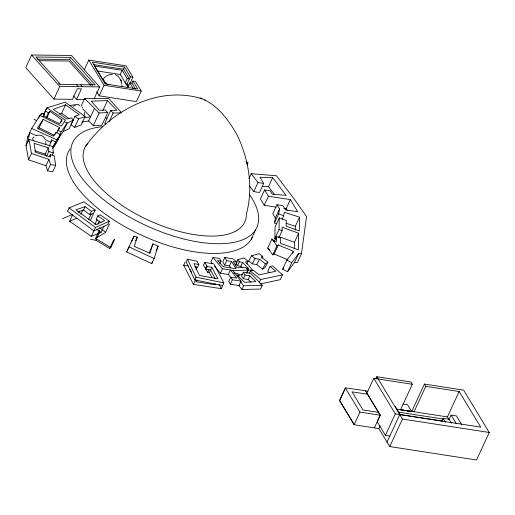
<?xml version="1.0" encoding="UTF-8"?>
<svg xmlns="http://www.w3.org/2000/svg" width="515" height="515" viewBox="0 0 515 515"><rect width="100%" height="100%" fill="white"/><g stroke="black" fill="none" stroke-linecap="round" stroke-linejoin="round"><path stroke-width="0.77" d="M276.079 239.063L274.849 238.619L275.074 226.999L279.265 217.935L286.263 220.472L286.153 226.156L299.279 230.92L299.543 217.182L284.293 212.27L283.694 215.824L282.078 219.313M278.885 237.64L282.111 230.662L282.175 227.244L298.636 233.218L298.314 249.814L280.585 243.376L280.688 238.104L276.465 236.578L276.368 241.747L273.967 240.878L271.939 239.005L267.749 248.069L272.75 254.854L274.109 254.011L278.3 244.94L293.479 251.314L286.836 260.152L282.645 269.216L287.55 271.74L294.625 262.328L298.816 253.258L301.487 253.67L306.56 216.551L293.975 198.693L276.471 175.77L251.236 173.709L248.983 178.596M274.849 238.619L279.04 229.548L279.265 217.935M294.322 248.61L294.445 242.288L298.636 233.218M295.282 230.07L295.359 226.252L299.543 217.182M276.645 223.748L274.501 222.892L275.325 218L279.516 208.929L276.973 204.732L272.789 213.802L275.325 218M274.501 222.892L278.686 213.828L279.516 208.929M49.305 156.676L50.277 154.564L54.191 155.794L55.71 165.373L52.788 171.701L47.535 170.883L46.002 165.688L28.531 159.83L26.059 145.687L27.791 136.887L31.692 128.447L39.906 115.354L41.857 113.236L44.438 114.246L43.485 116.306M28.01 141.464L29.741 132.67L36.301 135.632M126.613 251.925L134.042 236.102L137.273 237.132L134.248 246.402L149.891 253.2L152.936 243.865L158.15 246.131L154.107 258.536L151.764 263.596L126.613 251.925L128.95 246.865L154.107 258.536M149.189 253.238L152.936 243.865M151.764 263.596L152.479 261.408M49.137 146.344L51.861 140.112L55.89 141.934L52.768 146.588L53.322 152.916L52.343 155.021M94.103 98.861L99.627 86.906L71.456 55.459L31.595 55.002L25.75 67.658L53.921 99.112L72.441 99.318L77.314 88.773L81.447 88.825L76.574 99.369L73.413 95.835M38.638 118.109L39.906 115.354L61.382 126.091L65.353 120.162L46.897 107.841L43.408 114.691M26.059 145.687L28.982 139.359L52.768 146.588M41.219 114.613L41.857 113.236M44.354 113.339L46.897 107.841L65.122 102.17L85.084 116.499L81.19 124.933L74.694 127.353L71.019 124.72L74.913 116.281L79.265 114.665L65.534 104.809L53.309 109.36L66.763 119.017L71.669 117.851L73.117 120.246L69.222 128.679L63.21 131.499L57.307 140.318L58.279 138.207M37.376 59.148L69.628 59.515L70.607 57.41L95.23 84.898L60.622 84.505L35.992 57.011L70.607 57.41M38.458 129.059L43.196 119.364L59.592 127.559L58.62 129.671M53.921 99.112L59.766 86.456L99.627 86.906M46.138 117.922L48.359 113.113L49.833 111.298L61.987 119.898L60.718 122.647M46.974 117.484L49.833 111.298M28.531 159.83L31.454 153.502L28.982 139.359M59.476 114.047L61.639 113.242L65.534 104.809M51.14 141.162L51.783 139.752M45.507 155.575L45.268 154.082L48.191 147.754L34.054 143.325L35.477 152.279L50.67 157.043L50.277 154.564M51.861 140.112L50.888 142.224L45.056 139.584M84.228 69.918L88.773 60.075L126.001 65.836L132.876 77.199L129.851 83.758M55.073 134.415L55.723 133.005M56.528 133.005L59.592 127.559M46.511 156.412L48.783 151.494L48.191 147.754M60.435 134.499L56.862 139.822L52.968 148.262L56.534 142.932L60.435 134.499L56.045 132.304L53.412 136.237L37.292 128.177L43.196 119.364M59.907 134.692L61.201 131.879L67.111 123.066L73.117 120.246M46.002 165.688L48.925 159.36L31.454 153.502M63.21 131.499L67.111 123.066L64.336 121.682M47.535 170.883L50.457 164.555L48.925 159.36M81.035 106.212L84.608 98.481L108.774 98.597L121.662 112.798M74.694 127.353L78.589 118.92L85.084 116.499M135.561 89.127L131.956 83.172L132.934 81.067L135.451 81.454L141.258 91.046L136.385 101.59L99.163 95.829L104.03 85.284L88.773 60.075M81.782 122.049L88.638 120.999L94.49 108.35M93.279 125.634L99.125 112.985L107.738 112.534L101.886 125.19L93.279 125.634L88.638 120.999M102.923 110.468L107.468 100.625L116.841 110.3L110.616 110.493L104.77 123.149L105.768 124.179M131.956 83.172L129.793 82.838L127.842 87.054L120.246 74.508L122.197 70.291L94.348 65.978L103.006 80.282M122.197 70.291L127.218 78.583L129.381 78.917L123.503 69.203L124.476 67.098L92.294 62.115L105.556 84.022L137.737 89.005L132.934 81.067M125.267 82.799L127.218 78.583M90.344 220.478L95.146 210.023L83.906 201.803L69.107 207.893L67.523 211.311L93.897 230.932L107.86 224.585L109.438 221.167L100.155 214.845L97.747 215.94L96.17 219.351L101.185 222.77M109.212 121.508L113.113 113.068L120.883 112.824M128.518 86.411L127.044 83.977L130.359 76.812L124.476 67.098M103.979 226.059L101.094 232.291L91.4 236.398L69.596 221.27L72.795 214.343M78.95 212.502L79.593 211.118M80.939 214.234L82.857 210.081M77.823 212.013L83.52 210.081L85.104 206.67L91.393 211.292L95.146 210.023M83.52 210.081L89.816 214.71L91.393 211.292M88.593 219.551L91.149 214.008M94.895 224.328L97.135 219.48M91.4 236.398L95.475 227.521L109.438 221.167M97.811 224.411L99.408 220.954M90.556 239.385L95.887 240.209L109.701 248.449L113.545 240.145L114.716 239.269L110.873 247.58L95.584 238.458L99.421 230.147M95.887 240.209L99.723 231.898M95.584 238.458L105.62 232.336L109.457 224.025M131.698 241.162L134.042 236.102M135.6 240.75L137.273 237.132M156.142 250.47L158.15 246.131M222.776 285.516L221.315 288.677L193.421 284.364L183.675 265.212L185.136 262.051M194.76 266.744L197.599 267.291L198.867 264.549L196.82 261.169L187.441 259.232L186.173 261.974L194.722 279.877L222.577 285.632L223.845 282.889L213.925 263.88L204.745 262.457L203.477 265.199L205.955 269.287L210.545 269.995L215.264 278.86M195.906 269.641L197.078 267.111M246.988 164.967L247.985 162.817L245.983 161.575M194.722 279.877L195.99 277.141L187.441 259.232M193.421 284.364L194.882 281.196M214.832 283.372L215.553 284.808L196.305 281.827L197.181 279.928M205.485 268.515L206.753 265.772M205.955 269.287L207.223 266.545L204.745 262.457M219.892 263.641L221.064 261.111L219.461 258.459L213.017 257.461L210.97 261.89L212.457 263.68M211.929 277.637L209.393 272.615L207.745 272.364L208.91 269.828M209.393 272.615L211.813 267.259L207.223 266.545M275.976 207.107L264.208 205.285L260.416 199.022L264.607 189.958L270.221 190.827L272.255 194.181L286.108 195.378L272.686 177.566L259.959 177.263L263.693 183.437L259.502 192.501L253.798 191.619L257.989 182.555L251.236 173.709M235.194 265.927L236.945 262.135L232.877 258.768L224.81 257.526L222.763 261.955L224.669 265.103L229.478 265.843L230.688 267.845M230.778 277.553L228.364 274.456L220.388 273.22L222.435 268.791L213.017 257.461M224.669 265.103L226.716 260.674L224.81 257.526M229.478 265.843L231.525 261.414L226.716 260.674M274.25 194.271L268.495 186.636L272.686 177.566M228.364 274.456L230.411 270.027L232.941 270.652L248.179 270.092L246.717 273.259M246.981 263.789L248.179 261.202L243.981 257.957L237.904 259.611L236.115 263.493L237.492 265.766L240.878 266.294L242.417 267.903M222.435 268.791L230.411 270.027L236.694 278.074L230.778 277.16L228.731 281.589L230.34 284.241L239.475 285.658M264.208 205.285L268.399 196.221L264.607 189.958M237.492 265.766L239.282 261.89L237.904 259.611M230.34 284.241L232.387 279.812L230.778 277.16M251.185 239.333L255.672 229.632M240.878 266.294L242.668 262.412L239.282 261.89M238.471 276.594L239.044 275.358L237.969 273.574L233.887 272.944M232.941 270.652L240.975 281.145L238.928 285.574L241.902 289.494L260.551 289.057L262.264 285.342L250.837 273.362L243.286 272.19L241.574 275.905L243.305 278.763L248.159 279.51L250.869 282.156M243.305 278.763L245.018 275.049L243.286 272.19M246.891 272.023L247.786 270.085L246.782 268.534L248.829 268.849L242.668 262.412M249.369 273.085L250.322 271.025L253.444 270.356L258.974 274.875L275.892 271.257L270.002 266.442L267.781 271.251L269.551 272.693M241.902 289.494L243.614 285.78L240.647 281.86L241.187 281.943M248.159 279.51L249.872 275.802L245.018 275.049M287.389 210.706L286.166 208.684L290.357 199.62L268.399 196.221M274.212 241.458L276.465 236.578M259.431 282.259L260.706 279.51L282.49 274.849L272.635 265.882L270.002 266.442M272.75 254.854L276.941 245.79L278.3 244.94M282.49 274.849L280.269 279.658L260.036 283.984M292.507 253.406L293.157 252.009M287.55 271.74L291.741 262.669L298.816 253.258M301.487 253.67L297.297 262.74L294.625 262.328M400.612 409.869L411.697 411.588L424.411 384.068L463.667 390.145L489.25 432.478L476.536 459.998L389.739 446.563L378.847 428.57L354.114 424.74L339.469 400.541L345.314 387.885L365.373 390.673L380.237 415.225L374.392 427.881M353.979 424.109L339.733 400.58L345.256 388.632M400.593 409.67L412.328 384.261L373.787 378.3L366.918 393.164L380.282 415.232L377.244 421.811L385.432 435.342L389.842 436.025M354.114 424.74L359.959 412.09L345.314 387.885M375.841 378.828L376.826 376.703L410.957 381.988L412.328 384.261M378.847 428.57L380.096 425.873M385.432 435.342L395.34 413.899L373.787 378.3M387.035 442.102L399.749 414.588M389.739 446.563L402.453 419.049L376.826 376.703M414.047 411.755L425.789 386.347L424.411 384.068M441.645 421.688L443.164 418.399L449.132 419.319L451.539 423.298M449.067 419.635L447.419 416.918L459.161 391.509L425.789 386.347M449.132 419.319L451.082 415.103L456.432 415.933L461.839 424.869M251.5 255.755L248.758 261.073L252.337 263.873L256.753 264.562L262.656 269.184L265.154 267.465L267.897 262.154L261.182 256.895L262.772 256.476L259.27 253.734L251.5 255.755L255.08 258.562L259.496 259.245L265.399 263.867L267.897 262.154M252.337 263.873L255.08 258.562M256.753 264.562L259.496 259.245M261.749 258.472L262.772 256.476M262.656 269.184L265.399 263.867M44.438 114.246L43.46 115.823L59.598 123.755L61.987 119.898M27.791 136.887L28.615 135.574M282.645 269.216L283.591 267.955M85.69 146.221C110.815 110.397 158.369 85.084 202.041 98.783M109.701 248.449L110.873 247.58M105.955 76.31L108.717 74.945L112.302 74.269M73.194 106.418L73.986 106.019M62.418 218.778L72.448 214.446M69.596 221.27L76.787 218.225M246.518 163.326L247.985 162.817M85.104 206.67L75.84 209.798L95.951 224.585L104.642 220.632L97.747 215.94M89.816 214.71L93.563 213.442M74.63 105.742L75.299 105.536M36.391 135.606C39.552 134.299 43.485 135.587 44.876 138.818M248.179 261.202L245.455 261.948L252.711 270.182L247.786 270.085M84.492 117.71L90.589 116.783L82.909 109.109M69.474 105.53L78.138 104.345L79.683 105.884M238.11 274.817L242.926 274.637M107.468 100.625L91.213 101.146L99.363 110.313L105.208 110.01L107.738 112.534M243.614 285.78L262.264 285.342M39.269 60.706L68.965 61.047L90.807 85.432M76.574 99.369L84.396 99.453M262.135 186.482L268.495 186.636M93.672 64.587L123.503 69.203M97.039 70.916L120.246 74.508M130.359 76.812L132.876 77.199M125.602 83.758L127.044 83.977M127.282 84.924L129.175 85.213M104.03 85.284L141.258 91.046M257.989 182.555L263.693 183.437M50.457 164.555L55.71 165.373M276.973 204.732L282.902 205.646L285.445 209.85L297.696 211.742L290.357 199.62M283.817 208.324L286.166 208.684M236.945 262.135L233.205 261.556L236.932 267.71L245.938 267.53L248.179 270.092M221.064 261.111L217.446 260.551L223.336 266.783L235.96 268.733L231.525 261.414M183.675 265.212L188.381 265.946M239.044 275.358L237.125 275.062L244.619 282.375L255.839 281.621L249.872 275.802M232.387 279.812L240.975 281.145M365.502 390.879L367.729 391.226M367.588 394.258L352.035 391.851L362.998 409.959L378.544 412.367M402.865 403.985L407.532 404.706L411.697 411.588L400.38 409.683M396.621 409.058L447.419 416.918M398.391 412.097L443.389 419.062M400.239 414.549L442.082 421.025M395.34 413.899L480.714 427.115L459.161 391.509M359.959 412.09L380.282 415.232M402.453 419.049L489.25 432.478M198.867 264.549L193.898 263.59L199.408 275.409L217.98 278.847L211.813 267.259M195.99 277.141L223.845 282.889M48.783 151.494L53.322 152.916M34.853 150.818L45.268 154.082M286.205 223.304L295.359 226.252M279.04 229.548L282.111 230.662M278.731 236.585L294.445 242.288M115.263 74.636L118.521 76.658L120.838 80.198M278.686 213.828L283.694 215.824M199.981 97.927C217.317 104.172 228.686 120.014 237.37 135.464C248.777 159.605 253.502 187.795 246.415 213.892A88.162 38.786 24.8 0 1 150.985 221.36A88.162 38.786 24.8 0 1 87.943 143.299M274.109 254.011L287.84 259.772M204.725 99.916L205.247 100.142M31.692 128.447L56.862 139.822M57.828 130.192L61.201 131.879M39.301 127.804L54.268 135.284M286.836 260.152L291.741 262.669M34.093 119.203L36.668 120.845M96.736 229.259L101.094 232.291M74.913 116.281L78.589 118.92M61.639 113.242L69.126 118.617M69.107 207.893L95.475 227.521M99.582 227.669L105.62 232.336M250.322 271.025L260.706 279.51M45.314 110.564L48.359 113.113M267.749 248.069L269.783 249.949M84.608 98.481L99.125 112.985M110.616 110.493L113.113 113.068M105.478 117.259L107.133 118.965M82.117 107.056L82.934 108.034M69.628 59.515L92.648 85.213M80.649 84.737L82.419 86.713M76.516 84.685L78.286 86.668M58.716 83.301L59.779 84.492M31.595 55.002L59.766 86.456M214.44 266.062L220.388 273.22M249.46 185.934L253.798 191.619M271.939 239.005L276.941 245.79M451.082 415.103L456.296 423.716M443.164 418.399L445.565 422.364M395.295 406.47L400.509 415.084M398.468 412.084L399.672 414.066M129.793 82.838L133.34 88.709M103.83 81.647L105.066 83.688M205.498 268.656L207.745 272.364M96.685 91.741L99.163 95.829M219.068 284.428L221.315 288.677M190.061 269.377L191.451 272.139M195.262 279.754L196.305 281.827M120.909 80.372L121.881 84.138M120.504 79.4L121.289 81.28M45.796 141.528L45.874 142.23M252.292 237.286A101.391 44.605 24.8 0 1 137.595 233.334A101.391 44.605 24.8 0 1 70.156 148.887M249.685 194.857A101.391 44.605 24.8 0 1 212.566 243.576A101.391 44.605 24.8 0 1 88.709 186.076A101.391 44.605 24.8 0 1 102.775 126.658M34.003 141.097A7.139 3.142 24.8 0 1 34.125 137.009M45.88 142.932A7.139 3.142 24.8 0 1 45.384 144.49M84.248 112.444A7.571 3.328 24.8 0 1 83.224 115.63M108.06 84.75A9.914 4.365 24.8 0 1 105.575 76.896M121.894 85.117A9.914 4.365 24.8 0 1 121.862 86.333"/></g></svg>
